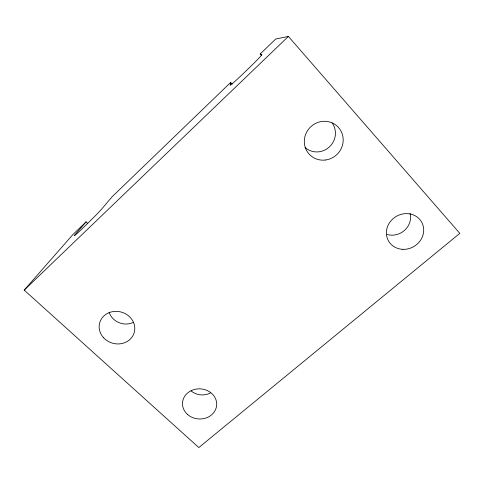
<?xml version="1.0" encoding="UTF-8"?>
<svg xmlns="http://www.w3.org/2000/svg" width="484" height="484" viewBox="0 0 484 484"><rect width="100%" height="100%" fill="white"/><g stroke="black" fill="none" stroke-linecap="round" stroke-linejoin="round"><path stroke-width="0.73" d="M232.181 84.101L230.668 82.443L230.154 85.172A22.076 0.75 -44 0 0 246.344 70.652A22.076 0.75 -44 0 0 261.935 54.559L260.156 54.008L275.686 39.041L288.391 36.433L459.8 233.361L198.821 447.567L24.2 290.104L72.788 234.667L86.079 221.853L87.658 223.366M86.079 221.853L74.288 235.551A20.503 0.653 -44.6 0 0 84.228 226.73A20.503 0.653 -44.6 0 0 101.265 209.572L112.052 196.806L230.668 82.443M24.2 290.104L288.391 36.433M260.156 54.008L261.614 55.648M410.093 213.408A17.702 16.341 -31.2 0 1 404.703 230.209A17.702 16.341 -31.2 0 1 387.073 234.492M332.157 122.936A18.374 17.72 -47.8 0 1 329.199 147.106A18.374 17.72 -47.8 0 1 305.023 147.42M210.34 392.99A16.014 14.26 3.8 0 1 191.065 390.903M133.523 322.302A16.74 15.222 16.1 0 1 109.124 312.18M402.876 249.339A19.058 17.454 -30.1 0 0 422.187 223.178A19.058 17.454 -30.1 0 0 390.074 221.926A19.058 17.454 -30.1 0 0 402.876 249.339M325.417 160.023A19.82 19.064 -45.3 0 0 339.695 128.98A19.82 19.064 -45.3 0 0 306.142 133.167A19.82 19.064 -45.3 0 0 325.417 160.023M103.388 337.529A17.956 16.166 15.5 0 0 133.772 333.936A17.956 16.166 15.5 0 0 113.746 311.484A17.956 16.166 15.5 0 0 103.388 337.529M187.701 414.6A17.134 15.077 3.7 0 0 216.209 407.794A17.134 15.077 3.7 0 0 194.858 389.354A17.134 15.077 3.7 0 0 187.701 414.6"/></g></svg>
